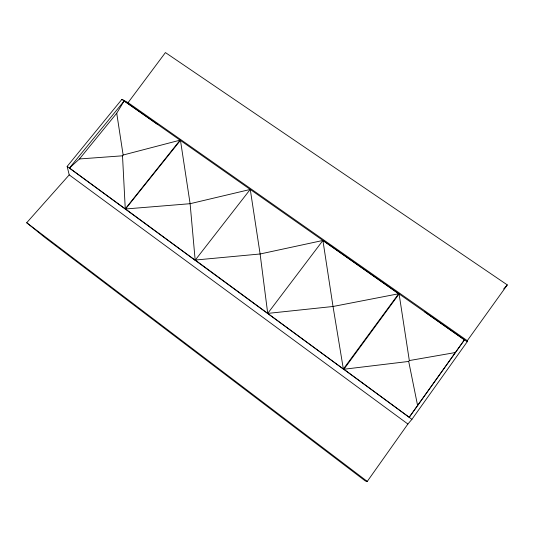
<?xml version="1.0" encoding="UTF-8"?>
<svg xmlns="http://www.w3.org/2000/svg" width="534" height="534" viewBox="0 0 534 534"><rect width="100%" height="100%" fill="white"/><g stroke="black" fill="none" stroke-linecap="round" stroke-linejoin="round"><path stroke-width="0.8" d="M467.203 341.747L467.29 340.685L507.3 284.909L165.427 52.579L128.073 102.648L121.912 99.344L67.15 166.421L69.22 174.892L407.896 424.023L411.921 419.33L467.203 341.747L250.266 189.45L260.111 253.984L267.714 313.405L333.022 306.489L398.644 293.76L322.91 240.454L260.111 253.984L195.244 260.045L343.362 369.041L398.644 293.76M125.263 208.874L122.513 155.808L123.134 155.034L180.065 140.168L125.263 208.874L69.44 168.036L79.446 158.965L116.732 113.215L124.142 100.973L157.59 124.395M417.561 405.333L408.697 361.438L409.324 360.563L399.092 293.934L343.903 369.248L409.218 417.274L464.433 339.871L424.844 312.01M69.22 174.892L26.7 222.745L44.576 237.243L365.336 480.974L367.259 481.421L407.896 424.023M409.218 417.274L464.433 339.871M267.714 313.405L322.91 240.454L333.022 306.489L343.362 369.041M125.537 208.981L195.177 260.198L250.186 189.47L190.111 203.701L125.537 208.981L180.399 140.409L121.912 99.344M69.44 168.036L124.142 100.973M503.669 288.947L507.3 284.909M409.324 360.563L455.202 352.567M343.903 369.248L408.697 361.438M79.446 158.965L122.513 155.808M128.073 102.648L467.29 340.685M250.172 189.39L180.485 140.469L190.111 203.701L195.177 260.198M67.15 166.421L411.921 419.33M26.7 222.745L367.259 481.421M116.732 113.215L123.134 155.034"/></g></svg>
